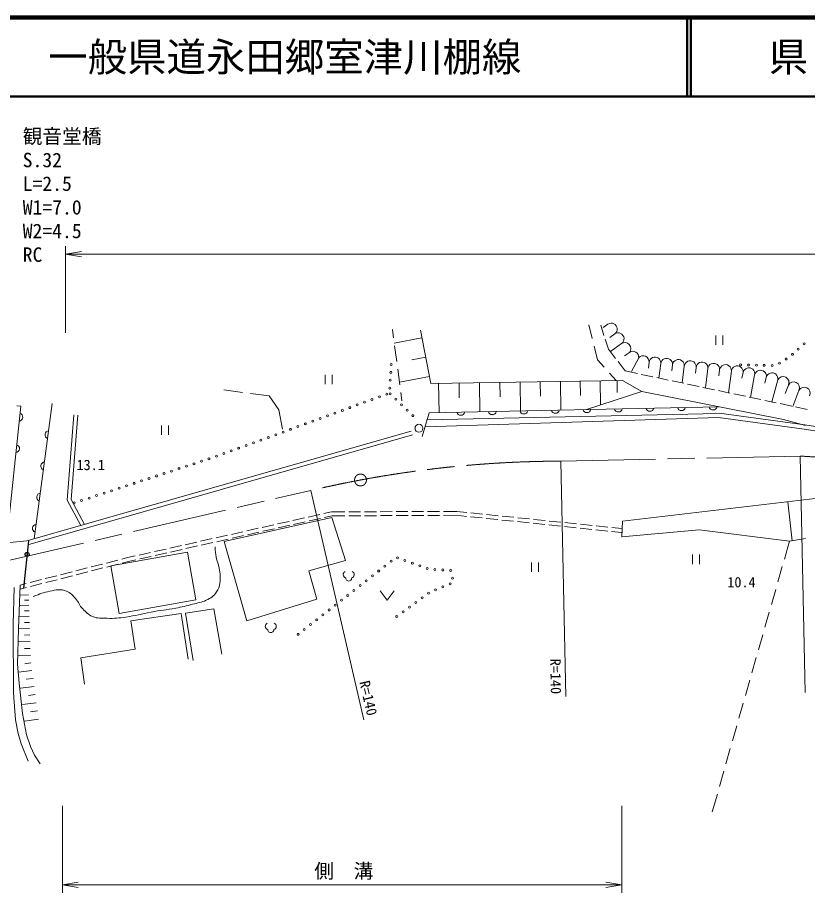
# Model space of a CAD drawing. Units: millimetres, scale not verified. Extents: x 40000 to 680000, y 20000 to 380000.
# Drawn here: x 212835 to 313027, y 268778 to 380000 of the extents above; entities that cross this region are included whole.
import ezdxf
from ezdxf.enums import TextEntityAlignment as Align

# ---------------------------------------------------------------- set-up
doc = ezdxf.new("R2010")
doc.units = ezdxf.units.MM
doc.header["$LTSCALE"] = 1000
doc.header["$PDMODE"] = 32
doc.header["$PDSIZE"] = 500
doc.linetypes.add('CHAIN', pattern=[18.5, 12, -1.5, 3.5, -1.5])
for name, color, linetype, lineweight in [('M-BMK', 2, 'CHAIN', 13), ('M-STR-HTXT', 7, 'Continuous', 13), ('M-STR-STR1', 1, 'Continuous', 25), ('M-TTL', 2, 'Continuous', 140), ('M-TTL-LINE', 7, 'Continuous', 50), ('M-WORK', 1, 'Continuous', 13)]:
    doc.layers.add(name, color=color, linetype=linetype, lineweight=lineweight)
doc.layers.add('M-OTRS', color=6, linetype='Continuous')
doc.layers.add('M-TTL-TXT', color=7, linetype='Continuous')
doc.styles.add('ＭＳ ゴシック', font='')
doc.styles.get('ＭＳ ゴシック').set_extended_font_data('MS Gothic')

# ---------------------------------------------------------------- blocks, each defined once
blk = doc.blocks.new('open_arrow')
at = {"color": 0, "linetype": 'Continuous', "lineweight": -2}
blk.add_lwpolyline([(7.5, 1.25), (0, 0), (7.5, -1.25)], dxfattribs=at)

msp = doc.modelspace()

# ---------------------------------------------------------------- linework, layer by layer
at = {"layer": 'M-BMK'}
for p, q in [((281757, 323738), (312089, 324376)), ((173464, 302310), (250044, 320015))]:
    msp.add_line(p, q, dxfattribs=at)
msp.add_circle((256337, 321344), 750, dxfattribs=at)
for centre, radius, start, end in [((282116, 183738), 140000, 90.1471, 103.24322), ((307181, 224497), 100000, 69.71987, 87.18705)]:
    msp.add_arc(centre, radius, start, end, dxfattribs=at)
at = {"layer": 'M-OTRS'}
msp.add_point((214043, 311919), dxfattribs=at)
at = {"layer": 'M-STR-HTXT'}
for p, q in [((218938, 340000), (218938, 351000)), ((218938, 350000), (500643, 350000)), ((281757, 323738), (282385, 293899)), ((312089, 324376), (312720, 294400)), ((250044, 320015), (256769, 290929)), ((218539, 280000), (218539, 269000)), ((289465, 280000), (289465, 269000)), ((218539, 270000), (289465, 270000))]:
    msp.add_line(p, q, dxfattribs=at)
at = {"layer": 'M-STR-STR1'}
msp.add_line((214216, 313625), (213607, 307613), dxfattribs=at)
at = {"layer": 'M-TTL'}
msp.add_line((680000, 380000), (40000, 380000), dxfattribs=at)
at = {"layer": 'M-TTL-LINE'}
for p, q in [((297750, 380000), (297750, 370000)), ((298250, 380000), (298250, 370000)), ((40000, 370000), (680000, 370000))]:
    msp.add_line(p, q, dxfattribs=at)
at = {"layer": 'M-WORK'}
for p, q in [((260533, 339367), (260395, 340418)), ((285283, 341044), (285717, 339309)), ((286798, 340968), (287214, 339693)), ((287727, 341097), (287112, 340668)), ((264126, 339378), (260620, 338699)), ((288586, 339868), (287971, 339438)), ((301390, 339677), (301390, 338477)), ((302290, 338477), (302290, 339677)), ((260923, 336393), (260663, 338376)), ((285960, 338339), (286393, 336603)), ((287368, 339217), (287784, 337942)), ((289445, 338638), (288024, 337630)), ((287784, 337942), (288698, 336756)), ((290443, 337534), (289828, 337105)), ((264602, 336924), (262849, 336585)), ((286393, 336603), (287242, 335648)), ((289003, 336360), (289918, 335174)), ((291618, 336839), (290693, 335127)), ((292932, 336270), (292852, 335524)), ((294424, 336110), (294177, 334276)), ((295915, 335950), (295835, 335205)), ((261312, 333418), (261052, 335401)), ((287906, 334900), (288755, 333945)), ((289918, 335174), (291460, 334849)), ((297407, 335790), (297154, 333648)), ((298898, 335630), (298818, 334885)), ((300390, 335471), (300077, 333031)), ((301881, 335311), (301801, 334565)), ((303372, 335151), (303022, 332410)), ((304864, 334991), (304706, 334258)), ((251837, 334690), (251837, 333490)), ((252737, 333490), (252737, 334690)), ((265077, 334470), (261271, 333733)), ((271435, 333677), (271492, 330002)), ((274008, 333717), (274036, 331880)), ((276580, 333757), (276637, 330111)), ((279132, 333796), (279160, 331973)), ((281684, 333836), (281740, 330219)), ((284216, 333875), (284244, 332066)), ((286747, 333914), (286795, 330864)), ((288883, 333947), (288906, 332422)), ((291949, 334746), (293417, 334436)), ((293906, 334333), (295374, 334023)), ((295863, 333920), (297331, 333610)), ((306330, 334674), (305808, 331822)), ((307796, 334358), (307638, 333624)), ((309263, 334041), (308504, 331253)), ((241388, 332458), (238999, 332769)), ((266249, 333597), (266306, 329893)), ((268842, 333637), (268871, 331785)), ((297820, 333507), (299288, 333198)), ((299777, 333094), (301244, 332785)), ((301734, 332681), (303201, 332372)), ((310606, 333373), (310212, 332298)), ((311949, 332706), (311188, 330687)), ((244769, 332018), (242380, 332329)), ((245965, 330259), (244769, 332018)), ((261580, 331376), (261442, 332427)), ((303691, 332269), (305158, 331959)), ((305647, 331856), (307115, 331546)), ((307604, 331443), (309072, 331133)), ((213239, 330699), (212742, 330751)), ((217245, 331068), (214960, 313878)), ((265048, 329866), (301770, 330642)), ((309561, 331030), (311029, 330720)), ((311518, 330617), (312986, 330307)), ((246458, 327797), (245965, 330259)), ((265048, 329866), (264168, 326876)), ((264529, 328102), (301742, 329256)), ((301723, 329800), (264785, 328973)), ((231098, 328278), (231098, 327078)), ((231998, 327078), (231998, 328278)), ((214019, 313609), (262774, 327552)), ((214156, 313128), (262912, 327071)), ((310524, 318577), (311106, 313635)), ((251669, 317078), (252640, 317295)), ((252640, 317295), (254346, 317303)), ((254846, 317305), (256346, 317312)), ((256846, 317314), (258346, 317321)), ((258846, 317323), (260346, 317330)), ((260846, 317332), (262346, 317339)), ((262846, 317341), (264346, 317347)), ((264846, 317350), (266346, 317356)), ((266846, 317359), (268553, 317366)), ((268553, 317366), (269821, 317234)), ((270318, 317182), (271810, 317026)), ((245814, 315765), (247278, 316093)), ((247766, 316203), (249230, 316531)), ((247852, 315710), (249316, 316038)), ((249717, 316640), (251181, 316968)), ((249804, 316147), (251268, 316475)), ((251756, 316585), (252696, 316796)), ((252696, 316796), (254362, 316803)), ((254862, 316805), (256362, 316812)), ((256862, 316814), (258362, 316821)), ((258862, 316823), (260362, 316830)), ((260862, 316832), (262362, 316839)), ((262862, 316841), (264362, 316848)), ((264862, 316850), (266362, 316856)), ((266862, 316859), (268528, 316866)), ((268528, 316866), (269783, 316735)), ((270280, 316683), (271772, 316528)), ((272269, 316476), (273761, 316320)), ((272308, 316975), (273800, 316819)), ((274258, 316268), (275750, 316113)), ((274297, 316767), (275789, 316611)), ((276248, 316061), (277740, 315905)), ((276286, 316559), (277778, 316404)), ((278275, 316352), (279767, 316196)), ((280264, 316144), (281756, 315989)), ((282254, 315937), (283746, 315781)), ((239960, 314453), (241423, 314781)), ((241911, 314890), (243375, 315218)), ((243863, 315328), (245326, 315656)), ((243949, 314835), (245413, 315163)), ((245901, 315272), (247365, 315600)), ((278237, 315853), (279729, 315698)), ((280226, 315646), (281718, 315490)), ((282215, 315438), (283707, 315283)), ((284204, 315231), (285696, 315075)), ((284243, 315729), (285735, 315574)), ((286194, 315023), (287686, 314868)), ((286232, 315522), (287724, 315366)), ((288183, 314816), (289438, 314685)), ((288221, 315314), (289489, 315182)), ((236057, 313578), (237520, 313906)), ((238008, 314015), (239472, 314343)), ((238095, 313522), (239558, 313850)), ((240046, 313960), (241510, 314288)), ((241998, 314397), (243461, 314725)), ((310742, 313569), (312768, 313940)), ((214019, 313609), (211445, 313390)), ((230202, 312265), (231666, 312593)), ((232153, 312703), (233617, 313031)), ((232240, 312210), (233704, 312538)), ((234105, 313140), (235569, 313468)), ((234192, 312647), (235655, 312975)), ((236143, 313085), (237607, 313413)), ((310742, 313569), (310102, 311324)), ((224654, 310438), (234380, 312183)), ((226045, 311310), (226792, 311500)), ((226792, 311500), (227762, 311718)), ((228250, 311828), (229714, 312156)), ((228337, 311334), (229801, 311663)), ((230288, 311772), (231752, 312100)), ((234380, 312183), (235462, 306153)), ((298435, 311879), (298435, 310679)), ((299335, 310679), (299335, 311879)), ((222170, 310318), (223623, 310690)), ((224108, 310814), (225561, 311186)), ((224155, 310310), (225608, 310682)), ((225735, 304408), (224654, 310438)), ((226093, 310806), (226908, 311014)), ((226908, 311014), (227849, 311225)), ((278012, 310877), (278012, 309677)), ((278912, 309677), (278912, 310877)), ((309828, 310362), (309279, 308439)), ((216357, 308832), (217810, 309203)), ((218295, 309327), (219748, 309699)), ((220232, 309823), (221686, 310195)), ((220280, 309319), (221733, 309691)), ((222218, 309815), (223671, 310186)), ((213189, 308022), (213935, 308212)), ((214419, 308336), (215873, 308708)), ((214467, 307832), (215920, 308204)), ((216405, 308328), (217858, 308700)), ((218342, 308823), (219796, 309195)), ((213167, 307500), (213983, 307708)), ((258812, 307288), (259712, 306088)), ((259712, 306088), (260612, 307288)), ((309005, 307477), (308456, 305554)), ((214233, 306765), (213141, 306730)), ((214253, 306110), (213707, 306093)), ((235462, 306153), (225735, 304408)), ((214274, 305455), (213096, 305418)), ((214296, 304749), (213707, 304730)), ((214318, 304042), (213048, 304002)), ((308181, 304592), (307633, 302669)), ((214342, 303280), (213707, 303260)), ((214366, 302518), (212996, 302475)), ((214392, 301696), (213707, 301674)), ((307358, 301708), (306810, 299784)), ((214418, 300874), (212940, 300827)), ((214446, 299987), (213707, 299964)), ((214474, 299100), (212880, 299050)), ((214537, 298146), (213746, 298041)), ((306535, 298823), (305987, 296899)), ((214663, 297198), (212966, 296972)), ((214798, 296179), (213950, 296067)), ((305712, 295938), (305163, 294015)), ((214934, 295161), (213213, 294932)), ((215071, 294129), (214211, 294014)), ((215209, 293096), (213463, 292864)), ((304889, 293053), (304340, 291130)), ((215348, 292049), (214475, 291932)), ((215487, 291001), (213717, 290766)), ((304066, 290168), (303517, 288245)), ((303243, 287283), (302694, 285360)), ((302420, 284398), (301871, 282475)), ((301597, 281513), (300956, 279268))]:
    msp.add_line(p, q, dxfattribs=at)
for points in [[(263936, 340360), (265249, 333582), (289548, 333957), (292034, 332561), (285019, 330288)], [(292034, 332561), (310000, 329020), (312791, 328269)], [(213239, 330699), (211445, 313390), (199751, 310475)], [(220845, 315561), (219122, 318767), (219990, 329621)], [(221337, 315701), (219633, 318874), (220489, 329581)], [(301742, 329256), (312608, 327808), (333224, 324572), (338445, 322848), (343230, 320854), (357718, 313830)], [(301815, 329802), (312687, 328353), (333050, 325156), (338620, 323317), (343435, 321310), (357937, 314279)], [(289559, 316108), (315460, 319158), (320344, 319411), (327990, 318848), (333291, 318003), (338897, 316244), (348501, 311776), (377596, 297528), (405179, 282804), (421925, 272953), (437985, 263162), (440372, 260253), (441334, 258541), (441287, 257485), (436303, 247634)], [(289559, 316108), (289465, 314138), (299293, 315006), (310742, 313569)], [(212415, 307725), (212288, 303063), (212335, 294338), (212569, 290937), (212921, 289201), (213296, 287888), (214164, 285683)], [(213189, 308022), (212961, 302462), (212843, 297982), (213031, 295590), (213477, 291720), (213969, 289023), (214485, 287537), (215001, 286458), (215705, 285333)], [(235119, 298468), (234118, 304457), (237746, 305020), (238731, 299235)], [(221318, 295432), (220869, 298776), (227770, 299876), (227223, 303488), (233602, 304395), (234478, 298609)]]:
    msp.add_lwpolyline(points, dxfattribs=at)
msp.add_lwpolyline([(239061, 313555), (241912, 303495), (250778, 306216), (249793, 309828), (254436, 311142), (252719, 316596)], close=True, dxfattribs=at)
for centre, radius in [((312604, 338617), 125), ((311112, 337285), 125), ((311858, 337951), 125), ((260228, 335996), 125), ((304552, 335951), 125), ((305551, 335930), 125), ((306551, 335910), 125), ((307551, 335889), 125), ((308551, 335869), 125), ((309464, 336161), 125), ((310313, 336690), 125), ((260168, 334998), 125), ((260107, 334000), 125), ((260047, 333002), 125), ((257791, 331552), 125), ((258730, 331896), 125), ((259669, 332240), 125), ((260098, 332278), 125), ((260819, 331585), 125), ((254974, 330521), 125), ((255913, 330865), 125), ((256852, 331209), 125), ((261540, 330892), 125), ((251217, 329146), 125), ((252157, 329489), 125), ((253096, 329833), 125), ((254035, 330177), 125), ((262261, 330199), 125), ((262983, 329506), 125), ((248400, 328114), 125), ((249339, 328458), 125), ((250278, 328802), 125), ((263749, 327906), 500), ((245582, 327086), 125), ((246522, 327427), 125), ((247461, 327770), 125), ((242761, 326065), 125), ((243701, 326405), 125), ((244642, 326746), 125), ((239000, 324703), 125), ((239940, 325044), 125), ((240881, 325384), 125), ((241821, 325725), 125), ((236166, 323721), 125), ((237116, 324032), 125), ((238060, 324363), 125), ((232364, 322477), 125), ((233315, 322788), 125), ((234265, 323099), 125), ((235215, 323410), 125), ((229513, 321543), 125), ((230464, 321855), 125), ((231414, 322166), 125), ((225712, 320299), 125), ((226662, 320610), 125), ((227612, 320921), 125), ((228563, 321232), 125), ((222860, 319366), 125), ((223811, 319677), 125), ((224761, 319988), 125), ((220009, 318433), 125), ((220960, 318744), 125), ((221910, 319055), 125), ((261030, 311486), 125), ((259429, 310419), 125), ((260216, 311037), 125), ((261971, 311148), 125), ((262912, 310810), 125), ((263853, 310472), 125), ((257857, 309184), 125), ((258643, 309802), 125), ((264794, 310134), 125), ((265781, 310008), 125), ((266778, 309933), 125), ((267775, 309858), 125), ((257070, 308566), 125), ((267709, 308176), 125), ((267995, 308897), 125), ((255497, 307331), 125), ((256284, 307948), 125), ((264966, 306975), 125), ((265863, 307407), 125), ((266786, 307792), 125), ((253924, 306095), 125), ((254711, 306713), 125), ((263350, 305797), 125), ((264158, 306386), 125), ((252352, 304860), 125), ((253138, 305478), 125), ((262542, 305209), 125), ((250779, 303625), 125), ((251565, 304242), 125), ((260925, 304031), 125), ((261733, 304620), 125), ((249992, 303007), 125), ((248419, 301772), 125), ((249206, 302389), 125)]:
    msp.add_circle(centre, radius, dxfattribs=at)
for centre, radius, start, end in [((288156, 340483), 750, 304.93679, 124.93679), ((289015, 339253), 750, 304.93679, 124.93679), ((289874, 338023), 750, 319.28638, 124.93679), ((290872, 336919), 750, 353.88028, 124.93679), ((292187, 336350), 750, 353.88028, 139.28638), ((293678, 336190), 750, 353.88028, 173.88028), ((295170, 336030), 750, 353.88028, 173.88028), ((296661, 335870), 750, 353.88028, 173.88028), ((298152, 335710), 750, 353.88028, 173.88028), ((299644, 335551), 750, 353.88028, 173.88028), ((301135, 335391), 750, 353.88028, 173.88028), ((302627, 335231), 750, 353.88028, 173.88028), ((304118, 335071), 750, 353.88028, 173.88028), ((305597, 334833), 750, 347.81444, 167.81444), ((307063, 334516), 750, 347.81444, 167.81444), ((308529, 334199), 750, 347.81444, 167.81444), ((309934, 333707), 750, 333.57153, 153.57153), ((311277, 333040), 750, 333.57153, 153.57153), ((312621, 332372), 750, 333.57153, 153.57153), ((289040, 330486), 512, 193.89095, 348.53018), ((293039, 330570), 512, 193.89095, 348.53018), ((297038, 330655), 512, 193.89095, 348.53018), ((301038, 330739), 512, 193.89095, 348.53018), ((212983, 329316), 512, 276.76232, 71.40156), ((269045, 330063), 512, 193.89095, 348.53018), ((273044, 330148), 512, 193.89095, 348.53018), ((277043, 330232), 512, 193.89095, 348.53018), ((281042, 330317), 512, 193.89095, 348.53018), ((285041, 330401), 512, 193.89095, 348.53018), ((216830, 327088), 512, 95.10748, 249.74671), ((212570, 325337), 512, 276.76232, 71.40156), ((216302, 323123), 512, 95.10748, 249.74671), ((215775, 319158), 512, 95.10748, 249.74671), ((215248, 315193), 512, 95.10748, 249.74671), ((254562, 309338), 419, 113.44836, 257.2818), ((255124, 309338), 419, 282.7182, 66.55164), ((254843, 308907), 374, 176.52859, 3.47141), ((244676, 302794), 419, 113.44836, 257.2818), ((245238, 302794), 419, 282.7182, 66.55164), ((244957, 302363), 374, 176.52859, 3.47141)]:
    msp.add_arc(centre, radius, start, end, dxfattribs=at)
msp.add_open_spline([(237887, 312856), (237921, 312252), (237935, 312060), (238028, 311559), (238131, 310997), (238322, 310714), (238418, 310151), (238544, 309422), (238604, 308993), (238512, 308259), (238454, 307797), (238340, 307532), (238074, 307149), (237703, 306614), (237363, 306386), (236777, 306101), (236141, 305792), (235725, 305764), (235041, 305585), (234210, 305369), (233743, 305246), (232899, 305085), (231685, 304853), (230989, 304817), (229772, 304600), (228520, 304378), (227842, 304121), (226582, 303959), (225653, 303841), (225125, 303761), (224189, 303803), (223464, 303836), (223011, 303748), (222344, 304038), (221785, 304281), (221536, 304556), (221109, 304991), (220670, 305439), (220605, 305838), (220187, 306305), (219799, 306738), (219575, 307021), (219045, 307259), (218684, 307421), (218440, 307411), (218044, 307415), (217600, 307420), (217355, 307331), (216919, 307243), (216074, 307073), (215776, 306925), (214823, 306555)], degree=3, knots=[0, 0, 0, 0, 1, 1, 1, 2, 2, 2, 3, 3, 3, 4, 4, 4, 5, 5, 5, 6, 6, 6, 7, 7, 7, 8, 8, 8, 9, 9, 9, 10, 10, 10, 11, 11, 11, 12, 12, 12, 13, 13, 13, 14, 14, 14, 15, 15, 15, 16, 16, 16, 17, 17, 17, 17], dxfattribs=at)

# ---------------------------------------------------------------- block references
at = {"layer": 'M-STR-HTXT', "xscale": 267, "yscale": 267}
for p in [(218938, 350000), (218539, 270000)]:
    msp.add_blockref('open_arrow', p, dxfattribs=at)
at = {"layer": 'M-STR-HTXT', "xscale": 267, "yscale": 267, "rotation": 180}
msp.add_blockref('open_arrow', (289465, 270000), dxfattribs=at)

# ---------------------------------------------------------------- texts
at = {"layer": 'M-STR-HTXT', "style": 'ＭＳ ゴシック'}
for s, p in [('観音堂橋', (213489, 364933)), ('S.32', (213489, 361933)), ('L=2.5', (213489, 358933)), ('W1=7.0', (213489, 355933)), ('W2=4.5', (213489, 352933)), ('RC', (213489, 349933))]:
    msp.add_text(s, height=1833, dxfattribs=at).set_placement(p, align=Align.MIDDLE_LEFT)
for rotation, p in [(271.206, (281097, 296432)), (283.018, (257335, 293685))]:
    msp.add_text('R=140', height=1320, rotation=rotation, dxfattribs=at).set_placement(p, align=Align.MIDDLE_CENTER)
msp.add_text('側\u3000溝', height=1833, dxfattribs=at).set_placement((254217, 271753), align=Align.MIDDLE_CENTER)
at = {"layer": 'M-TTL-TXT', "style": 'ＭＳ ゴシック'}
msp.add_text('一般県道永田郷室津川棚線', height=3666, dxfattribs=at).set_placement((216734, 375000), align=Align.MIDDLE_LEFT)
msp.add_text('県\u3000名', height=3666, dxfattribs=at).set_placement((315625, 375000), align=Align.MIDDLE_CENTER)
at = {"layer": 'M-WORK', "style": 'ＭＳ ゴシック'}
for s, p in [('13.1', (222117, 323260)), ('10.4', (304657, 308389))]:
    msp.add_text(s, height=1320, dxfattribs=at).set_placement(p, align=Align.MIDDLE_CENTER)

doc.saveas('drawing.dxf')
